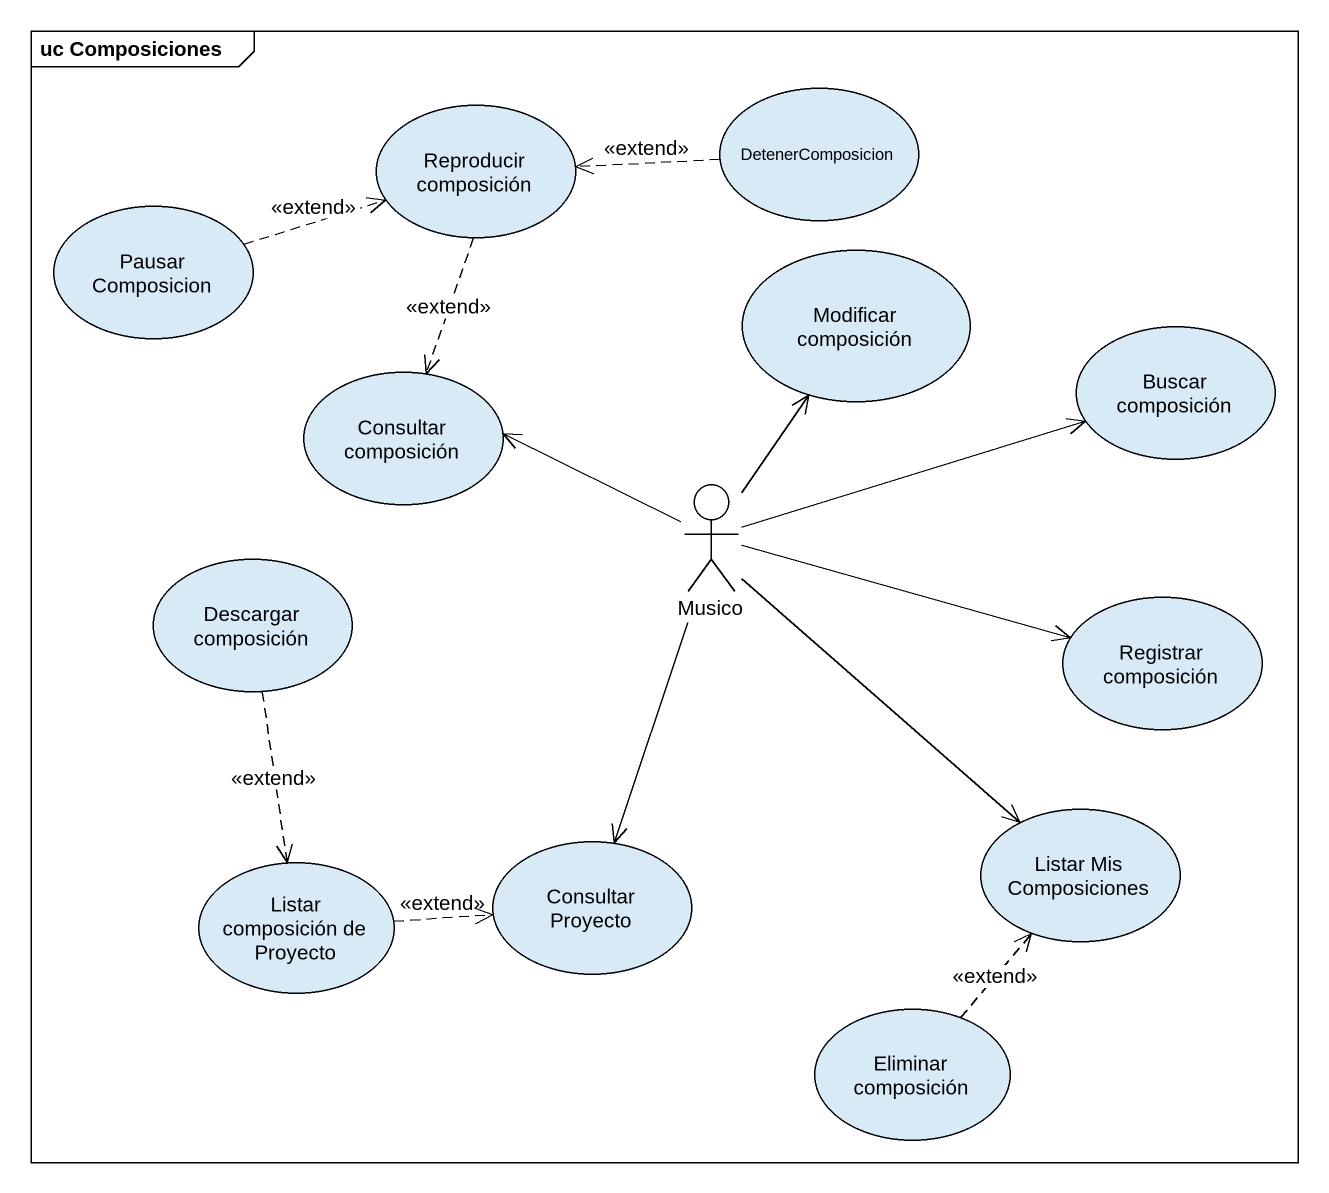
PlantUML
@startuml
mainframe uc Composiciones
usecase DetenerComposicion
usecase "Reproducir composición" as Reproducir_composición
usecase "Pausar Composicion" as Pausar_Composicion
usecase "Modificar composición" as Modificar_composición
usecase "Buscar composición" as Buscar_composición
usecase "Consultar composición" as Consultar_composición
actor Musico
usecase "Descargar composición" as Descargar_composición
usecase "Registrar composición" as Registrar_composición
usecase "Listar composición de Proyecto" as Listar_composición_de
usecase "Consultar Proyecto" as Consultar_Proyecto
usecase "Listar Mis Composiciones" as Listar_Mis_Composiciones
usecase "Eliminar composición" as Eliminar_composición
DetenerComposicion .left.> Reproducir_composición : <<extend>>
Reproducir_composición ..> Consultar_composición : <<extend>>
Pausar_Composicion .right.> Reproducir_composición : <<extend>>
Musico -up-> Modificar_composición
Musico -right-> Buscar_composición
Musico -left-> Consultar_composición
Musico -right-> Registrar_composición
Musico --> Consultar_Proyecto
Musico --> Listar_Mis_Composiciones
Descargar_composición ..> Listar_composición_de : <<extend>>
Listar_composición_de .right.> Consultar_Proyecto : <<extend>>
Eliminar_composición .up.> Listar_Mis_Composiciones : <<extend>>
@enduml
